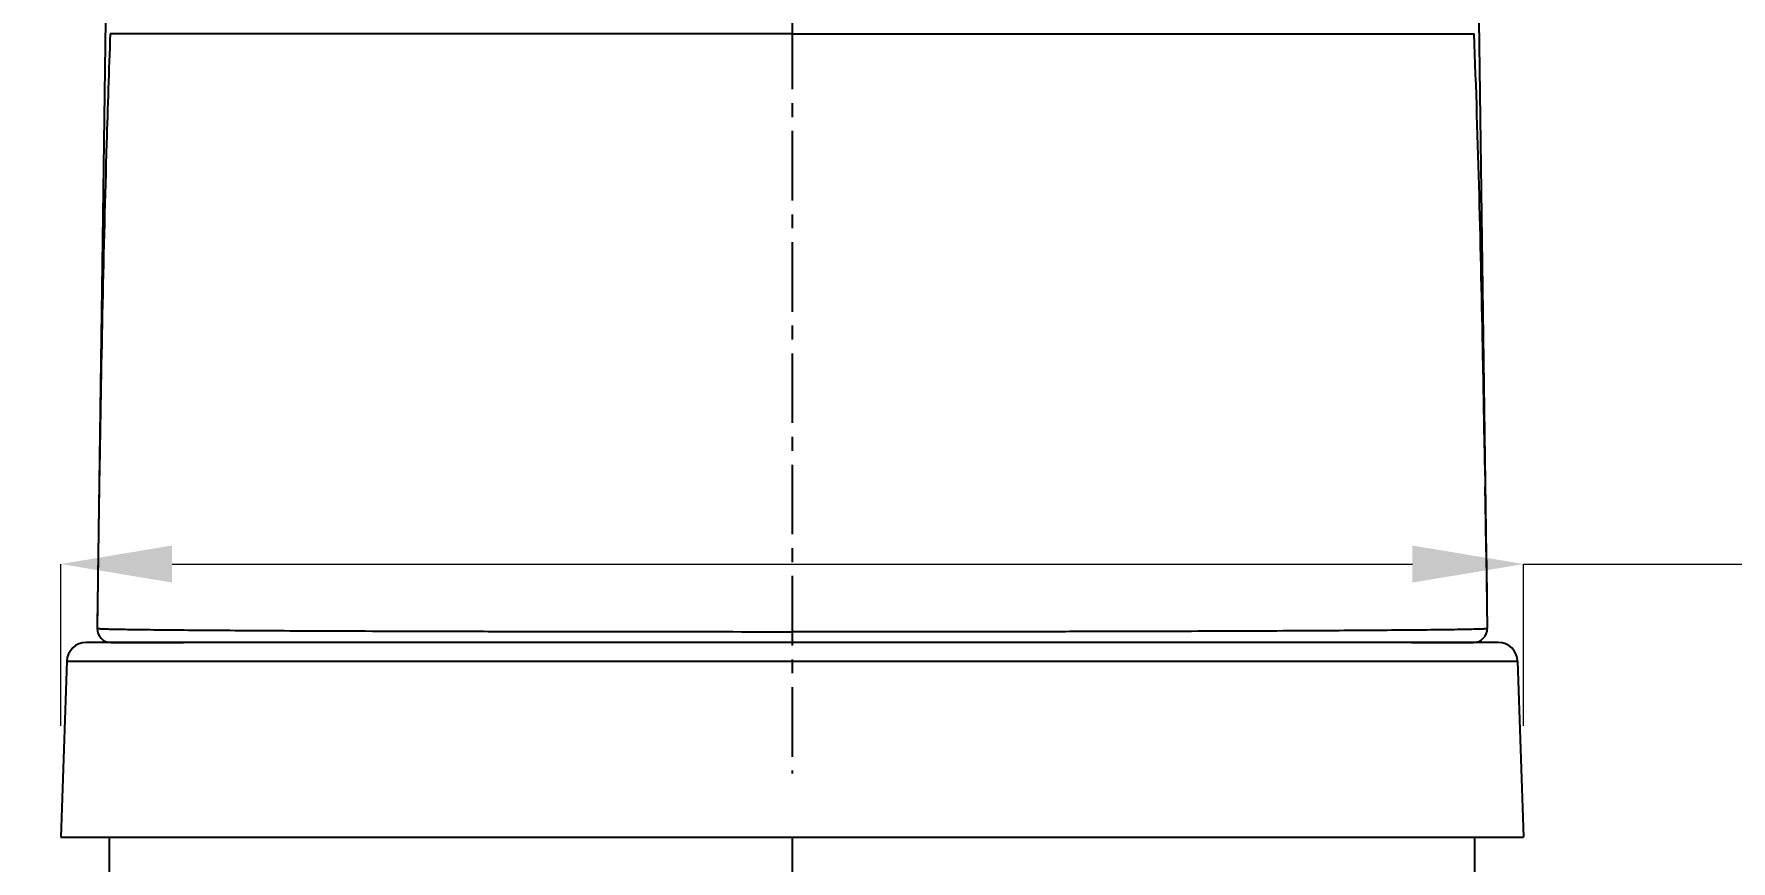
# Model space of a CAD drawing. Header units: millimetres. Extents: x 1091 to 1735, y 843 to 1297.
# Drawn here: x 1463.4 to 1524.4, y 1103.3 to 1133.1 of the extents above; entities that cross this region are included whole.
import ezdxf

# ---------------------------------------------------------------- set-up
doc = ezdxf.new("R2010")
doc.units = ezdxf.units.MM
doc.linetypes.add('CENTER', pattern=[2, 1.25, -0.25, 0.25, -0.25])
doc.layers.add('02___PRT_ALL_AXES', color=7, linetype='Continuous')
doc.layers.add('标注', color=1, linetype='Continuous')
doc.layers.add('dim', color=1, linetype='Continuous', lineweight=35)
doc.styles.add('Daelim Dimension', font='')
doc.styles.get('Daelim Dimension').set_extended_font_data('나눔고딕')
doc.dimstyles.new('DEFAULT', dxfattribs={"dimscale": 2, "dimtxt": 2, "dimasz": 2, "dimexe": 0, "dimexo": 2, "dimgap": 1, "dimtad": 1, "dimdec": 1, "dimzin": 9, "dimdsep": 46, "dimtxsty": 'Daelim Dimension', "dimcen": 0.5, "dimclrd": 252, "dimclre": 252, "dimclrt": 3, "dimadec": 1, "dimazin": 0, "dimtfac": 1, "dimtdec": 1, "dimtix": 1, "dimtmove": 0, "dimatfit": 3, "dimfxl": 1, "dimtolj": 1, "dimtzin": 1, "dimlwd": 9, "dimlwe": 9, "dimarcsym": 0})

# ---------------------------------------------------------------- blocks, each defined once
blk = doc.blocks.new('*D3')
at = {"layer": 'Defpoints', "color": 0, "transparency": 16777216}
for p in [(1516.951, 1114.012), (1464.351, 1104.193), (1516.951, 1104.193)]:
    blk.add_point(p, dxfattribs=at)
at = {"layer": 'dim', "color": 5, "lineweight": 9, "transparency": 16777216}
for p, q in [((1464.351, 1108.193), (1464.351, 1114.012)), ((1468.351, 1114.012), (1512.951, 1114.012)), ((1516.951, 1108.193), (1516.951, 1114.012)), ((1516.951, 1114.012), (1565.492, 1114.012))]:
    blk.add_line(p, q, dxfattribs=at)
at = {"layer": 'dim', "color": 5, "transparency": 16777216}
for points in [[(1468.351, 1114.679), (1468.351, 1113.346), (1464.351, 1114.012)], [(1512.951, 1114.679), (1512.951, 1113.346), (1516.951, 1114.012)]]:
    blk.add_solid(points, dxfattribs=at)
at = {"layer": 'dim', "color": 7, "transparency": 16777216, "insert": (1556.175, 1121.463), "char_height": 10, "attachment_point": 5, "style": 'Daelim Dimension'}
blk.add_mtext('\\A1;53', dxfattribs=at)
blk = doc.blocks.new('*D4')
at = {"layer": 'Defpoints', "color": 0, "transparency": 16777216}
for p in [(1490.651, 1230.287), (1441.913, 1104.193), (1464.351, 1104.193)]:
    blk.add_point(p, dxfattribs=at)
at = {"layer": 'dim', "color": 5, "lineweight": 9, "transparency": 16777216}
for p, q in [((1486.651, 1230.287), (1441.913, 1230.287)), ((1441.913, 1226.287), (1441.913, 1108.193)), ((1460.351, 1104.193), (1441.913, 1104.193))]:
    blk.add_line(p, q, dxfattribs=at)
at = {"layer": 'dim', "color": 5, "transparency": 16777216}
for points in [[(1441.246, 1226.287), (1442.579, 1226.287), (1441.913, 1230.287)], [(1441.246, 1108.193), (1442.579, 1108.193), (1441.913, 1104.193)]]:
    blk.add_solid(points, dxfattribs=at)
at = {"layer": 'dim', "color": 7, "transparency": 16777216, "insert": (1434.469, 1167.531), "char_height": 10, "attachment_point": 5, "rotation": 90, "style": 'Daelim Dimension'}
blk.add_mtext('\\A1;126', dxfattribs=at)
blk = doc.blocks.new('*D6')
at = {"layer": 'Defpoints', "color": 0, "transparency": 16777216}
for p in [(1473.151, 1106.765), (1508.151, 1106.765), (1508.151, 1093.831)]:
    blk.add_point(p, dxfattribs=at)
at = {"layer": 'dim', "color": 5, "lineweight": 9, "transparency": 16777216}
for p, q in [((1473.151, 1102.765), (1473.151, 1093.831)), ((1508.151, 1102.765), (1508.151, 1093.831)), ((1477.151, 1093.831), (1504.151, 1093.831)), ((1508.151, 1093.831), (1620.911, 1093.831))]:
    blk.add_line(p, q, dxfattribs=at)
at = {"layer": 'dim', "color": 5, "transparency": 16777216}
for points in [[(1477.151, 1094.498), (1477.151, 1093.164), (1473.151, 1093.831)], [(1504.151, 1094.498), (1504.151, 1093.164), (1508.151, 1093.831)]]:
    blk.add_solid(points, dxfattribs=at)
at = {"layer": 'dim', "color": 7, "transparency": 16777216, "insert": (1573.325, 1103.816), "char_height": 10, "attachment_point": 5, "style": 'Daelim Dimension'}
blk.add_mtext('\\A1;설치 구멍 {\\H1.25x;Ø}35', dxfattribs=at)

msp = doc.modelspace()

# ---------------------------------------------------------------- linework, layer by layer
at = {"color": 7, "linetype": 'Continuous'}
for p, q in [((1466.647, 1184.109), (1465.659, 1111.699)), ((1514.656, 1184.109), (1515.644, 1111.699)), ((1490.651, 1111.58), (1490.651, 1111.193)), ((1466.157, 1111.193), (1468.769, 1111.193)), ((1512.914, 1111.193), (1515.146, 1111.193))]:
    msp.add_line(p, q, dxfattribs=at)
at = {"color": 9, "linetype": 'Continuous'}
for p, q in [((1490.651, 1133.073), (1466.129, 1133.073)), ((1490.651, 1133.073), (1515.173, 1133.073)), ((1465.745, 1117.571), (1465.733, 1116.778)), ((1515.558, 1117.571), (1515.57, 1116.778)), ((1465.674, 1112.795), (1465.658, 1111.699)), ((1515.633, 1112.533), (1515.644, 1111.699))]:
    msp.add_line(p, q, dxfattribs=at)
at = {"color": 0, "linetype": 'Continuous'}
for p, q in [((1466.102, 1102.471), (1466.102, 1104.193)), ((1515.201, 1102.471), (1515.201, 1104.193))]:
    msp.add_line(p, q, dxfattribs=at)
at = {"color": 1, "linetype": 'Continuous'}
msp.add_line((1490.651, 1104.193), (1490.651, 1101.545), dxfattribs=at)
at = {"color": 7, "linetype": 'Continuous'}
for centre, start, end in [((1466.158, 1111.693), 179.23201, 269.96791), ((1515.145, 1111.693), 270.03213, 0.76793)]:
    msp.add_arc(centre, 0.5, start, end, dxfattribs=at)
at = {"color": 9, "linetype": 'Continuous'}
for points, knots in [([(1466.129, 1133.073), (1466.08, 1131.759), (1465.908, 1126.593), (1465.808, 1121.425), (1465.745, 1117.571)], [0, 0, 0, 0, 0.254382, 1, 1, 1, 1]), ([(1515.558, 1117.571), (1515.537, 1118.861), (1515.447, 1124.029), (1515.32, 1129.197), (1515.173, 1133.073)], [0, 0, 0, 0, 0.249634, 1, 1, 1, 1]), ([(1465.733, 1116.778), (1465.729, 1116.584), (1465.717, 1115.809), (1465.706, 1115.034), (1465.697, 1114.452)], [0, 0, 0, 0, 0.249197, 1, 1, 1, 1]), ([(1515.606, 1114.452), (1515.603, 1114.647), (1515.591, 1115.422), (1515.579, 1116.197), (1515.57, 1116.778)], [0, 0, 0, 0, 0.250795, 1, 1, 1, 1]), ([(1465.697, 1114.452), (1465.695, 1114.315), (1465.687, 1113.762), (1465.679, 1113.21), (1465.674, 1112.795)], [0, 0, 0, 0, 0.248906, 1, 1, 1, 1]), ([(1515.606, 1114.452), (1515.608, 1114.293), (1515.617, 1113.653), (1515.626, 1113.014), (1515.633, 1112.533)], [0, 0, 0, 0, 0.248902, 1, 1, 1, 1]), ([(1465.657, 1111.699), (1465.658, 1111.696), (1465.672, 1111.696), (1465.693, 1111.692), (1465.734, 1111.69), (1465.787, 1111.686), (1465.856, 1111.684), (1465.977, 1111.679), (1466.166, 1111.674), (1466.437, 1111.669), (1466.766, 1111.663), (1467.152, 1111.658), (1467.595, 1111.652), (1468.093, 1111.647), (1468.864, 1111.64), (1469.957, 1111.632), (1471.414, 1111.622), (1473.056, 1111.614), (1474.867, 1111.606), (1476.83, 1111.6), (1478.925, 1111.594), (1481.924, 1111.587), (1485.845, 1111.582), (1489.029, 1111.58), (1490.651, 1111.58)], [0, 0, 0, 0, 0.000375, 0.001337, 0.002897, 0.005054, 0.007808, 0.011157, 0.019637, 0.030475, 0.043642, 0.059106, 0.076832, 0.096778, 0.118893, 0.169413, 0.227909, 0.293817, 0.3665, 0.445263, 0.529347, 0.617947, 0.80524, 1, 1, 1, 1]), ([(1490.651, 1111.582), (1492.274, 1111.582), (1495.458, 1111.584), (1499.379, 1111.59), (1502.379, 1111.596), (1504.474, 1111.602), (1506.436, 1111.609), (1508.247, 1111.617), (1509.889, 1111.625), (1511.347, 1111.634), (1512.439, 1111.642), (1513.211, 1111.649), (1513.709, 1111.655), (1514.151, 1111.66), (1514.538, 1111.665), (1514.866, 1111.671), (1515.137, 1111.676), (1515.326, 1111.681), (1515.447, 1111.685), (1515.516, 1111.687), (1515.569, 1111.691), (1515.609, 1111.692), (1515.63, 1111.697), (1515.645, 1111.696), (1515.646, 1111.699)], [0, 0, 0, 0, 0.194771, 0.382074, 0.470678, 0.554765, 0.63353, 0.706214, 0.772123, 0.830618, 0.881137, 0.90325, 0.923195, 0.940919, 0.956381, 0.969546, 0.980382, 0.988858, 0.992206, 0.994958, 0.997113, 0.998671, 0.99963, 1, 1, 1, 1])]:
    msp.add_open_spline(points, degree=3, knots=knots, dxfattribs=at)
at = {"layer": '02___PRT_ALL_AXES', "color": 7, "linetype": 'Continuous'}
for p, q in [((1516.036, 1111.193), (1465.267, 1111.193)), ((1464.568, 1110.517), (1464.351, 1104.193)), ((1516.735, 1110.517), (1516.951, 1104.193)), ((1464.351, 1104.193), (1516.951, 1104.193))]:
    msp.add_line(p, q, dxfattribs=at)
at = {"layer": '02___PRT_ALL_AXES', "color": 9, "linetype": 'Continuous'}
msp.add_line((1464.568, 1110.517), (1516.735, 1110.517), dxfattribs=at)
at = {"layer": '02___PRT_ALL_AXES', "color": 7, "linetype": 'Continuous'}
for centre, start, end in [((1465.267, 1110.493), 90, 178.04174), ((1516.036, 1110.493), 1.95826, 90)]:
    msp.add_arc(centre, 0.7, start, end, dxfattribs=at)
at = {"layer": '标注', "linetype": 'CENTER', "ltscale": 2}
msp.add_line((1490.651, 1245.584), (1490.651, 1106.486), dxfattribs=at)

# ---------------------------------------------------------------- dimensions: what is measured, and where the dimension line sits
at = {"layer": 'dim', "color": 5}
dim = msp.add_linear_dim(base=(1441.913, 1104.193), p1=(1490.651, 1230.287), p2=(1464.351, 1104.193), angle=90, dimstyle='DEFAULT', override={"dimtxt": 5, "dimdec": 0, "dimclrd": 5, "dimclre": 5, "dimclrt": 7}, dxfattribs=at)
dim.commit()
dim.dimension.update_dxf_attribs({"geometry": '*D4', "text_midpoint": (1441.913, 1167.531), "dimtype": 160})
dim = msp.add_linear_dim(base=(1516.951, 1114.012), p1=(1464.351, 1104.193), p2=(1516.951, 1104.193), dimstyle='DEFAULT', override={"dimtxt": 5, "dimdec": 0, "dimclrd": 5, "dimclre": 5, "dimclrt": 7}, dxfattribs=at)
dim.commit()
dim.dimension.update_dxf_attribs({"geometry": '*D3', "text_midpoint": (1556.175, 1114.012), "dimtype": 160})
dim = msp.add_linear_dim(base=(1508.151, 1093.831), p1=(1473.151, 1106.765), p2=(1508.151, 1106.765), text='설치 구멍 {\\H1.25x;Ø}<>', dimstyle='DEFAULT', override={"dimtxt": 5, "dimdec": 0, "dimclrd": 5, "dimclre": 5, "dimclrt": 7}, dxfattribs=at)
dim.commit()
dim.dimension.update_dxf_attribs({"geometry": '*D6', "text_midpoint": (1573.325, 1093.831), "dimtype": 160})

doc.saveas('drawing.dxf')
